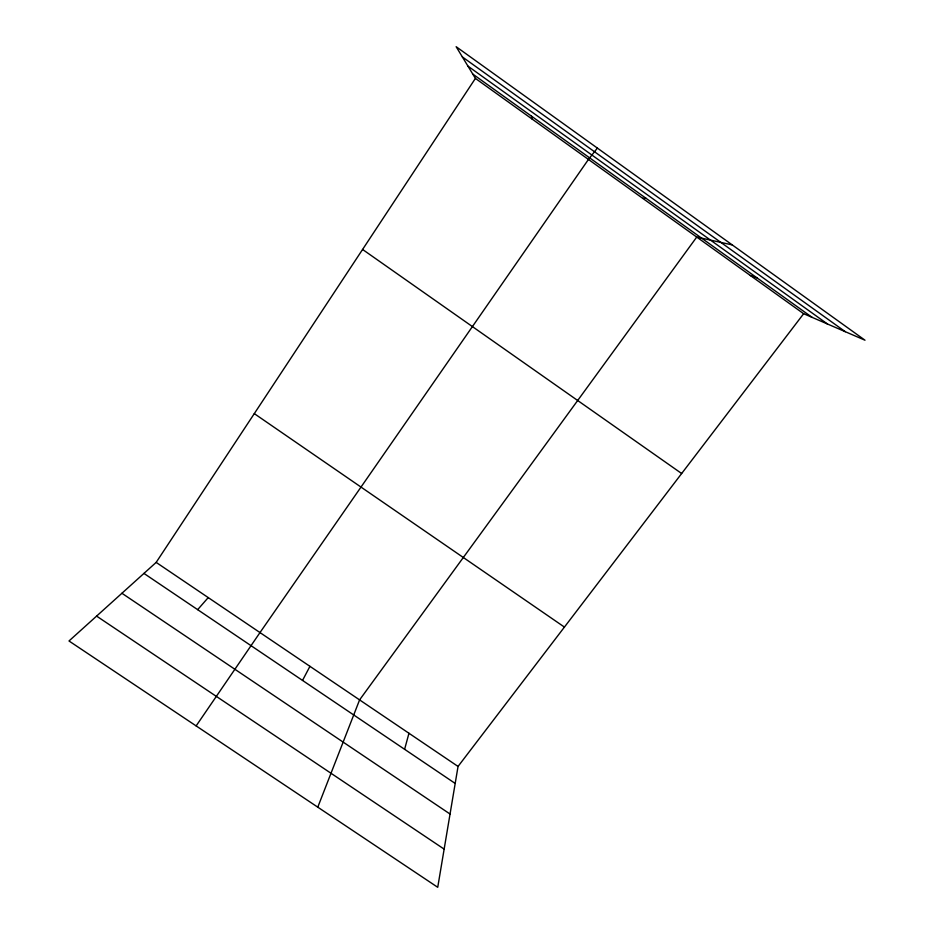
<?xml version="1.0" encoding="UTF-8"?>
<svg xmlns="http://www.w3.org/2000/svg" width="934" height="934" viewBox="0 0 934 934"><rect width="100%" height="100%" fill="white"/><g stroke="black" fill="none" stroke-linecap="round" stroke-linejoin="round"><path stroke-width="1.4" d="M803.649 313.707L458.045 766.44L437.731 887.3L68.999 640.981L156.165 562.396L475.406 78.409L456.142 46.7L865.001 340.209L803.649 313.707L475.406 78.409M404.609 749.301L408.964 733.26M317.782 807.174L359.59 699.893L696.729 237.073L732.256 244.918M302.534 680.419L309.936 666.339M196.14 725.905L259.991 632.575L588.443 159.445L597.386 148.097M197.658 609.657L208.235 597.597M642.755 198.382L645.826 198.148M750.364 275.507L757.042 277.888M121.922 593.265L450.048 814.028M96.599 616.101L444.152 849.134M143.953 573.418L455.197 783.439M156.165 562.396L458.045 766.44M254.293 413.622L564.428 627.088M362.579 249.46L681.657 473.515M467.957 66.139L827.466 323.993M472.767 74.066L812.101 317.362M462.342 56.916L845.317 331.71M531.423 116.12L532.111 119.062"/></g></svg>
